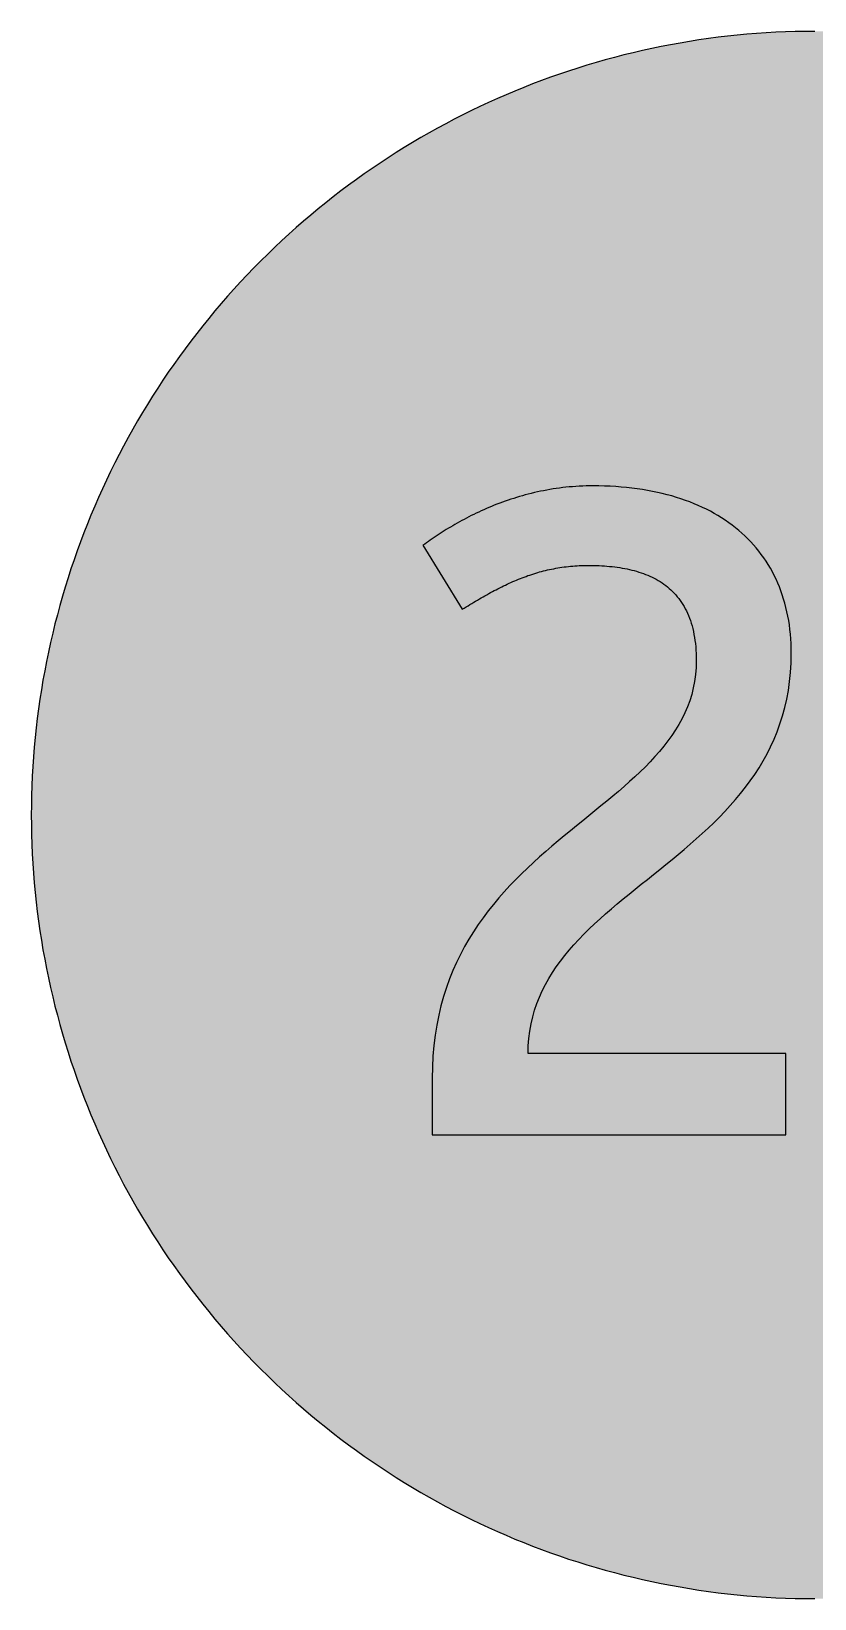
# Model space of a CAD drawing. Header units: millimetres. Extents: x 0 to 212, y 0 to 212.
# Drawn here: x 0.1 to 105.9, y 0.1 to 211.7 of the extents above; entities that cross this region are included whole.
import ezdxf

# ---------------------------------------------------------------- set-up
doc = ezdxf.new("R2010")
doc.units = ezdxf.units.MM

msp = doc.modelspace()

# ---------------------------------------------------------------- hatches: boundary and pattern name
for color, points in [(254, [(211.7189, 105.8869), (211.709, 107.2007), (211.6861, 108.5139), (211.6455, 109.8245), (211.5871, 111.1326), (211.5134, 112.4407), (211.4245, 113.7437), (211.3204, 115.0468), (211.201, 116.3447), (211.0638, 117.6426), (210.9114, 118.9355), (210.7413, 120.2258), (210.5584, 121.5136), (210.3577, 122.7988), (210.1418, 124.079), (209.9107, 125.3566), (209.6643, 126.6292), (209.4027, 127.8992), (209.1258, 129.1641), (208.8337, 130.4239), (208.5264, 131.6812), (208.2038, 132.936), (207.866, 134.1831), (207.5104, 135.4277), (207.1421, 136.6647), (206.7611, 137.8991), (206.3623, 139.1285), (205.9483, 140.3502), (205.5216, 141.5694), (205.0771, 142.781), (204.6199, 143.9901), (204.1474, 145.1915), (203.6623, 146.3853), (203.1619, 147.574), (202.6463, 148.7576), (202.1154, 149.9362), (201.5693, 151.1046), (201.0105, 152.2705), (200.439, 153.4262), (199.8523, 154.5768), (199.2503, 155.7198), (198.6356, 156.8577), (198.0057, 157.9855), (197.3605, 159.1081), (196.7052, 160.2232), (196.0321, 161.3281), (195.3489, 162.4279), (194.6504, 163.5176), (193.9366, 164.6022), (193.2102, 165.6766), (192.471, 166.7434), (191.7167, 167.8), (190.9521, 168.849), (190.1698, 169.8904), (189.3773, 170.9217), (188.5696, 171.9428), (187.7517, 172.9562), (186.9161, 173.9621), (186.0702, 174.9552), (185.2117, 175.9407), (184.338, 176.9161), (183.454, 177.8838), (182.5549, 178.8389), (181.643, 179.7837), (180.721, 180.7185), (179.7837, 181.643), (178.8389, 182.5549), (177.8838, 183.454), (176.9161, 184.338), (175.9407, 185.2117), (174.9552, 186.0702), (173.9621, 186.9161), (172.9562, 187.7492), (171.9428, 188.5696), (170.9217, 189.3773), (169.8904, 190.1698), (168.849, 190.9496), (167.8, 191.7167), (166.7408, 192.471), (165.6766, 193.2102), (164.6022, 193.9366), (163.5176, 194.6504), (162.4279, 195.3489), (161.3281, 196.0321), (160.2232, 196.7052), (159.1081, 197.3631), (157.9855, 198.0057), (156.8577, 198.6356), (155.7198, 199.2503), (154.5768, 199.8523), (153.4262, 200.439), (152.2705, 201.0131), (151.1046, 201.5719), (149.9362, 202.1154), (148.7576, 202.6463), (147.574, 203.1619), (146.3853, 203.6623), (145.1889, 204.15), (143.9875, 204.6199), (142.781, 205.0796), (141.5694, 205.5216), (140.3502, 205.9483), (139.1285, 206.3623), (137.8991, 206.7611), (136.6647, 207.1446), (135.4252, 207.5129), (134.1831, 207.866), (132.9334, 208.2038), (131.6812, 208.5264), (130.4239, 208.8337), (129.1641, 209.1284), (127.8966, 209.4052), (126.6292, 209.6668), (125.3541, 209.9132), (124.0765, 210.1444), (122.7963, 210.3603), (121.5136, 210.5584), (120.2258, 210.7438), (118.9355, 210.9114), (117.6401, 211.0638), (116.3447, 211.201), (115.0468, 211.3229), (113.7437, 211.4271), (112.4382, 211.516), (111.1326, 211.5896), (109.8245, 211.6455), (108.5113, 211.6861), (107.1982, 211.7115), (105.885, 211.7192), (104.5693, 211.7115), (103.2561, 211.6861), (101.9454, 211.6455), (100.6373, 211.5896), (99.3292, 211.516), (98.0262, 211.4271), (96.7232, 211.3229), (95.4253, 211.201), (94.1273, 211.0638), (92.8345, 210.9114), (91.5441, 210.7438), (90.2564, 210.5584), (88.9711, 210.3603), (87.691, 210.1444), (86.4133, 209.9132), (85.1408, 209.6668), (83.8708, 209.4052), (82.6059, 209.1284), (81.346, 208.8337), (80.0887, 208.5264), (78.834, 208.2038), (77.5868, 207.866), (76.3422, 207.5129), (75.1053, 207.1446), (73.8708, 206.7611), (72.6415, 206.3623), (71.4197, 205.9483), (70.2005, 205.5216), (68.9889, 205.0796), (67.7799, 204.6199), (66.5785, 204.15), (65.3847, 203.6623), (64.196, 203.1619), (63.0123, 202.6463), (61.8338, 202.1154), (60.6628, 201.5719), (59.4995, 201.0131), (58.3438, 200.439), (57.1932, 199.8523), (56.0502, 199.2503), (54.9123, 198.6356), (53.7845, 198.0057), (52.6618, 197.3631), (51.5468, 196.7052), (50.4419, 196.0321), (49.342, 195.3489), (48.2524, 194.6504), (47.1678, 193.9366), (46.0934, 193.2102), (45.0266, 192.471), (43.9699, 191.7167), (42.9209, 190.9496), (41.8795, 190.1698), (40.8483, 189.3773), (39.8272, 188.5696), (38.8137, 187.7492), (37.8079, 186.9161), (36.8148, 186.0702), (35.8292, 185.2117), (34.8539, 184.338), (33.8861, 183.454), (32.9311, 182.5549), (31.9862, 181.643), (31.049, 180.7185), (30.1269, 179.7837), (29.2151, 178.8389), (28.3159, 177.8838), (27.432, 176.9161), (26.5582, 175.9407), (25.6997, 174.9552), (24.8539, 173.9621), (24.0208, 172.9562), (23.2004, 171.9428), (22.3926, 170.9217), (21.6002, 169.8904), (20.8204, 168.849), (20.0533, 167.8), (19.2989, 166.7434), (18.5598, 165.6766), (17.8333, 164.6022), (17.1196, 163.5176), (16.4211, 162.4279), (15.7378, 161.3281), (15.0647, 160.2232), (14.4069, 159.1081), (13.7643, 157.9855), (13.1343, 156.8577), (12.5197, 155.7198), (11.9177, 154.5768), (11.3309, 153.4262), (10.7569, 152.2705), (10.1981, 151.1046), (9.6545, 149.9362), (9.1237, 148.7576), (8.6081, 147.574), (8.1077, 146.3853), (7.62, 145.1915), (7.1501, 143.9901), (6.6904, 142.781), (6.2484, 141.5694), (5.8217, 140.3502), (5.4077, 139.1285), (5.0089, 137.8991), (4.6253, 136.6647), (4.257, 135.4277), (3.904, 134.1831), (3.5662, 132.936), (3.2436, 131.6812), (2.9362, 130.4239), (2.6416, 129.1641), (2.3647, 127.8992), (2.1031, 126.6292), (1.8567, 125.3566), (1.6256, 124.079), (1.4097, 122.7988), (1.2116, 121.5136), (1.0262, 120.2258), (0.8585, 118.9355), (0.7061, 117.6426), (0.569, 116.3447), (0.447, 115.0468), (0.3429, 113.7437), (0.254, 112.4407), (0.1803, 111.1326), (0.1245, 109.8245), (0.0838, 108.5139), (0.0584, 107.2007), (0.0508, 105.885), (0.0584, 104.5718), (0.0838, 103.2586), (0.1245, 101.9454), (0.1803, 100.6373), (0.254, 99.3318), (0.3429, 98.0262), (0.447, 96.7232), (0.569, 95.4253), (0.7061, 94.1299), (0.8585, 92.8345), (1.0262, 91.5441), (1.2116, 90.2564), (1.4097, 88.9737), (1.6256, 87.6935), (1.8567, 86.4159), (2.1031, 85.1408), (2.3647, 83.8733), (2.6416, 82.6059), (2.9362, 81.346), (3.2436, 80.0887), (3.5662, 78.8365), (3.904, 77.5868), (4.257, 76.3448), (4.6253, 75.1053), (5.0089, 73.8708), (5.4077, 72.6415), (5.8217, 71.4197), (6.2484, 70.2005), (6.6904, 68.9889), (7.1501, 67.7824), (7.62, 66.581), (8.1077, 65.3847), (8.6081, 64.196), (9.1237, 63.0123), (9.6545, 61.8338), (10.1981, 60.6654), (10.7569, 59.4995), (11.3309, 58.3438), (11.9177, 57.1932), (12.5197, 56.0502), (13.1343, 54.9123), (13.7643, 53.7845), (14.4069, 52.6618), (15.0647, 51.5468), (15.7378, 50.4419), (16.4211, 49.342), (17.1196, 48.2524), (17.8333, 47.1678), (18.5598, 46.0934), (19.2989, 45.0291), (20.0533, 43.9699), (20.8204, 42.9209), (21.6002, 41.8795), (22.3926, 40.8483), (23.2004, 39.8272), (24.0208, 38.8137), (24.8539, 37.8079), (25.6997, 36.8148), (26.5582, 35.8292), (27.432, 34.8539), (28.3159, 33.8861), (29.2151, 32.9311), (30.1269, 31.9862), (31.049, 31.049), (31.9862, 30.1269), (32.9311, 29.2151), (33.8861, 28.3159), (34.8539, 27.432), (35.8292, 26.5582), (36.8148, 25.6997), (37.8079, 24.8539), (38.8137, 24.0182), (39.8272, 23.2004), (40.8483, 22.3926), (41.8795, 21.6002), (42.9209, 20.8178), (43.9699, 20.0533), (45.0266, 19.2989), (46.0934, 18.5598), (47.1678, 17.8333), (48.2524, 17.1196), (49.342, 16.4211), (50.4419, 15.7378), (51.5468, 15.0647), (52.6618, 14.4094), (53.7845, 13.7643), (54.9123, 13.1343), (56.0502, 12.5197), (57.1932, 11.9177), (58.3438, 11.3309), (59.4995, 10.7594), (60.6628, 10.2006), (61.8338, 9.6545), (63.0123, 9.1237), (64.196, 8.6081), (65.3847, 8.1077), (66.5785, 7.6225), (67.7799, 7.1501), (68.9889, 6.6929), (70.2005, 6.2484), (71.4197, 5.8217), (72.6415, 5.4077), (73.8708, 5.0089), (75.1053, 4.6279), (76.3422, 4.2596), (77.5868, 3.904), (78.834, 3.5662), (80.0887, 3.2436), (81.346, 2.9362), (82.6059, 2.6441), (83.8708, 2.3673), (85.1408, 2.1057), (86.4133, 1.8593), (87.691, 1.6281), (88.9711, 1.4122), (90.2564, 1.2116), (91.5441, 1.0287), (92.8345, 0.8585), (94.1273, 0.7061), (95.4253, 0.569), (96.7232, 0.4496), (98.0262, 0.3454), (99.3292, 0.2565), (100.6373, 0.1829), (101.9454, 0.1245), (103.2561, 0.0838), (104.5693, 0.061), (105.885, 0.0533), (107.1982, 0.061), (108.5113, 0.0838), (109.8245, 0.1245), (111.1326, 0.1829), (112.4382, 0.2565), (113.7437, 0.3454), (115.0468, 0.4496), (116.3447, 0.569), (117.6401, 0.7061), (118.9355, 0.8585), (120.2258, 1.0287), (121.5136, 1.2116), (122.7963, 1.4122), (124.0765, 1.6281), (125.3541, 1.8593), (126.6292, 2.1057), (127.8966, 2.3673), (129.1641, 2.6441), (130.4239, 2.9362), (131.6812, 3.2436), (132.9334, 3.5662), (134.1831, 3.904), (135.4252, 4.2596), (136.6647, 4.6279), (137.8991, 5.0089), (139.1285, 5.4077), (140.3502, 5.8217), (141.5694, 6.2484), (142.781, 6.6929), (143.9875, 7.1501), (145.1889, 7.6225), (146.3853, 8.1077), (147.574, 8.6081), (148.7576, 9.1237), (149.9362, 9.6545), (151.1046, 10.2006), (152.2705, 10.7594), (153.4262, 11.3309), (154.5768, 11.9177), (155.7198, 12.5197), (156.8577, 13.1343), (157.9855, 13.7643), (159.1081, 14.4094), (160.2232, 15.0647), (161.3281, 15.7378), (162.4279, 16.4211), (163.5176, 17.1196), (164.6022, 17.8333), (165.6766, 18.5598), (166.7408, 19.2989), (167.8, 20.0533), (168.849, 20.8178), (169.8904, 21.6002), (170.9217, 22.3926), (171.9428, 23.2004), (172.9562, 24.0182), (173.9621, 24.8539), (174.9552, 25.6997), (175.9407, 26.5582), (176.9161, 27.432), (177.8838, 28.3159), (178.8389, 29.2151), (179.7837, 30.1269), (180.721, 31.049), (181.643, 31.9862), (182.5549, 32.9311), (183.454, 33.8861), (184.338, 34.8539), (185.2117, 35.8292), (186.0702, 36.8148), (186.9161, 37.8079), (187.7517, 38.8137), (188.5696, 39.8272), (189.3773, 40.8483), (190.1698, 41.8795), (190.9521, 42.9209), (191.7167, 43.9699), (192.471, 45.0291), (193.2102, 46.0934), (193.9366, 47.1678), (194.6504, 48.2524), (195.3489, 49.342), (196.0321, 50.4419), (196.7052, 51.5468), (197.3605, 52.6618), (198.0057, 53.7845), (198.6356, 54.9123), (199.2503, 56.0502), (199.8523, 57.1932), (200.439, 58.3438), (201.0105, 59.4995), (201.5693, 60.6654), (202.1154, 61.8338), (202.6463, 63.0123), (203.1619, 64.196), (203.6623, 65.3847), (204.1474, 66.581), (204.6199, 67.7824), (205.0771, 68.9889), (205.5216, 70.2005), (205.9483, 71.4197), (206.3623, 72.6415), (206.7611, 73.8708), (207.1421, 75.1053), (207.5104, 76.3448), (207.866, 77.5868), (208.2038, 78.8365), (208.5264, 80.0887), (208.8337, 81.346), (209.1258, 82.6059), (209.4027, 83.8733), (209.6643, 85.1408), (209.9107, 86.4159), (210.1418, 87.6935), (210.3577, 88.9737), (210.5584, 90.2564), (210.7413, 91.5441), (210.9114, 92.8345), (211.0638, 94.1299), (211.201, 95.4253), (211.3204, 96.7232), (211.4245, 98.0262), (211.5134, 99.3318), (211.5871, 100.6373), (211.6455, 101.9454), (211.6861, 103.2586), (211.709, 104.5718), (211.7166, 105.885)]), (59, [(75.3181, 139.5935), (75.6818, 139.5908), (76.0425, 139.5857), (76.4032, 139.5755), (76.7613, 139.5628), (77.1195, 139.5451), (77.4751, 139.5222), (77.8256, 139.4968), (78.1761, 139.4663), (78.5241, 139.4308), (78.8695, 139.3901), (79.2099, 139.3469), (79.5503, 139.2961), (79.8855, 139.2403), (80.2183, 139.1818), (80.5485, 139.1158), (80.8761, 139.0447), (81.1987, 138.9685), (81.5162, 138.8847), (81.8312, 138.7983), (82.1436, 138.7018), (82.4509, 138.6027), (82.7532, 138.496), (83.0504, 138.3843), (83.345, 138.2649), (83.6346, 138.1379), (83.9191, 138.0058), (84.1985, 137.8661), (84.4728, 137.7188), (84.742, 137.5664), (85.0062, 137.4038), (85.2653, 137.2362), (85.5193, 137.0609), (85.7656, 136.8781), (86.0069, 136.6876), (86.2432, 136.4869), (86.4743, 136.2812), (86.6978, 136.0653), (86.9137, 135.8443), (87.1245, 135.6131), (87.3277, 135.3718), (87.5259, 135.1229), (87.7164, 134.8664), (87.8992, 134.5997), (88.0745, 134.3254), (88.2421, 134.0409), (88.4047, 133.7488), (88.5571, 133.4465), (88.7044, 133.1341), (88.8416, 132.8115), (88.9737, 132.4813), (89.0956, 132.1384), (89.2099, 131.7879), (89.314, 131.4272), (89.4105, 131.0564), (89.4994, 130.6728), (89.5807, 130.2817), (89.6518, 129.8778), (89.7128, 129.4638), (89.7661, 129.0396), (89.8093, 128.6053), (89.8423, 128.1582), (89.8677, 127.701), (89.883, 127.2311), (89.8881, 126.7511), (89.8601, 125.7859), (89.7839, 124.8486), (89.6595, 123.9317), (89.4867, 123.0427), (89.2683, 122.1715), (89.0041, 121.3256), (88.6993, 120.4976), (88.3539, 119.6873), (87.9678, 118.8974), (87.5462, 118.1227), (87.0864, 117.3658), (86.5937, 116.6216), (86.0679, 115.89), (85.5116, 115.1712), (84.9249, 114.4651), (84.3102, 113.7691), (83.6701, 113.0808), (83.0072, 112.4001), (82.3189, 111.727), (81.6102, 111.059), (80.8812, 110.396), (80.137, 109.7356), (79.3725, 109.0778), (78.5952, 108.4199), (77.8053, 107.7646), (77.0052, 107.1067), (76.1924, 106.4463), (75.372, 105.7834), (74.5465, 105.1154), (73.7159, 104.4423), (72.8802, 103.7641), (72.0446, 103.0757), (71.2089, 102.3798), (70.3732, 101.6737), (69.5427, 100.9574), (68.7172, 100.2259), (67.8967, 99.4842), (67.0865, 98.7273), (66.2838, 97.9551), (65.4939, 97.1652), (64.7167, 96.3574), (63.9521, 95.5319), (63.2079, 94.6861), (62.4789, 93.8174), (61.7703, 92.9284), (61.0819, 92.0166), (60.419, 91.0793), (59.7789, 90.1167), (59.1642, 89.1261), (58.5775, 88.1075), (58.0212, 87.0636), (57.4954, 85.9866), (57.0027, 84.8792), (56.5429, 83.7387), (56.1213, 82.5678), (55.7352, 81.3587), (55.3898, 80.1167), (55.085, 78.8365), (54.8208, 77.5183), (54.6024, 76.1619), (54.4297, 74.7649), (54.3052, 73.3273), (54.229, 71.849), (54.2011, 70.325), (54.2036, 62.6717), (101.9888, 62.6717), (101.9888, 73.66), (67.1682, 73.66), (67.1932, 74.7039), (67.2694, 75.7225), (67.3938, 76.7131), (67.5665, 77.6783), (67.785, 78.6181), (68.0466, 79.5376), (68.3489, 80.4316), (68.6943, 81.3054), (69.0778, 82.1588), (69.4995, 82.992), (69.9567, 83.8073), (70.4494, 84.6074), (70.9727, 85.3897), (71.5264, 86.1568), (72.1106, 86.9086), (72.7227, 87.6478), (73.3603, 88.3742), (74.0232, 89.0905), (74.709, 89.7966), (75.4151, 90.4951), (76.139, 91.1835), (76.8833, 91.8642), (77.6427, 92.5424), (78.4174, 93.2129), (79.2048, 93.8784), (80.0049, 94.5439), (80.8126, 95.2043), (81.6305, 95.8672), (82.4535, 96.5276), (83.2815, 97.1906), (84.1146, 97.856), (84.9478, 98.5241), (85.7809, 99.1946), (86.6115, 99.8728), (87.4395, 100.5561), (88.2625, 101.2469), (89.0803, 101.948), (89.8881, 102.6566), (90.6882, 103.3755), (91.4756, 104.107), (92.2503, 104.8487), (93.0097, 105.6056), (93.7539, 106.3777), (94.4804, 107.1651), (95.1865, 107.9678), (95.8698, 108.7882), (96.5327, 109.6264), (97.1702, 110.4875), (97.7824, 111.3663), (98.3666, 112.268), (98.9228, 113.1926), (99.4461, 114.14), (99.9363, 115.1128), (100.3935, 116.111), (100.8151, 117.1372), (101.1987, 118.1887), (101.5441, 119.2708), (101.8489, 120.3833), (102.1105, 121.5263), (102.329, 122.6998), (102.4992, 123.9088), (102.6262, 125.1509), (102.7024, 126.426), (102.7278, 127.7391), (102.7201, 128.3945), (102.6973, 129.0422), (102.6617, 129.6822), (102.6109, 130.3122), (102.5449, 130.9345), (102.4661, 131.5491), (102.3722, 132.1562), (102.2655, 132.7531), (102.1436, 133.3398), (102.0064, 133.919), (101.8565, 134.4905), (101.694, 135.0518), (101.5162, 135.6055), (101.3257, 136.1491), (101.1199, 136.6825), (100.9015, 137.2083), (100.6704, 137.7239), (100.4265, 138.2319), (100.1674, 138.7297), (99.8957, 139.2174), (99.6112, 139.6975), (99.3115, 140.1648), (99.0016, 140.6246), (98.6765, 141.0741), (98.3412, 141.5136), (97.9907, 141.9454), (97.6274, 142.3645), (97.2541, 142.7759), (96.8654, 143.1747), (96.4667, 143.5659), (96.0526, 143.9469), (95.6285, 144.3152), (95.1916, 144.6759), (94.742, 145.0238), (94.2797, 145.3642), (93.8047, 145.6919), (93.3196, 146.0094), (92.8218, 146.3167), (92.3138, 146.6113), (91.7905, 146.8984), (91.2571, 147.1727), (90.7136, 147.4368), (90.1573, 147.6883), (89.5883, 147.9296), (89.0092, 148.1607), (88.4199, 148.3792), (87.818, 148.5875), (87.2058, 148.7856), (86.581, 148.9685), (85.946, 149.1437), (85.3008, 149.3063), (84.643, 149.4561), (83.9749, 149.5958), (83.2968, 149.7228), (82.6059, 149.8397), (81.9074, 149.9413), (81.1962, 150.0327), (80.4748, 150.114), (79.7433, 150.18), (79.0016, 150.2359), (78.2498, 150.2791), (77.4878, 150.3096), (76.7156, 150.3299), (75.9333, 150.335), (75.4659, 150.3324), (75.0037, 150.3223), (74.5414, 150.307), (74.0842, 150.2867), (73.6295, 150.2588), (73.1774, 150.2258), (72.7278, 150.1877), (72.2833, 150.1419), (71.8414, 150.0937), (71.4019, 150.0378), (70.9676, 149.9768), (70.5333, 149.9133), (70.1065, 149.8422), (69.6798, 149.766), (69.2582, 149.6873), (68.8391, 149.6035), (68.4225, 149.5146), (68.011, 149.4206), (67.5996, 149.3215), (67.1957, 149.2199), (66.7918, 149.1132), (66.3931, 149.004), (65.9994, 148.8897), (65.6082, 148.7729), (65.2196, 148.651), (64.8335, 148.5265), (64.4525, 148.3995), (64.074, 148.2674), (63.7007, 148.1328), (63.3298, 147.9956), (62.9615, 147.8559), (62.5983, 147.7112), (62.2376, 147.5664), (61.882, 147.4165), (61.529, 147.2667), (61.181, 147.1117), (60.8355, 146.9568), (60.4952, 146.7993), (60.1574, 146.6393), (59.8221, 146.4767), (59.4919, 146.3142), (59.1642, 146.1491), (58.8416, 145.9814), (58.5241, 145.8138), (58.2092, 145.6436), (57.8968, 145.4709), (57.5894, 145.3007), (57.2846, 145.1254), (56.9849, 144.9527), (56.6903, 144.7775), (56.3982, 144.6022), (56.1111, 144.4269), (55.8267, 144.2491), (55.5473, 144.0739), (55.2704, 143.8961), (54.9986, 143.7183), (54.7294, 143.5405), (54.4652, 143.3652), (54.2061, 143.1874), (53.9496, 143.0096), (53.6981, 142.8344), (53.4518, 142.6591), (53.2079, 142.4838), (52.9666, 142.3111), (58.2785, 133.6682), (58.5368, 133.8275), (58.7959, 133.9875), (59.055, 134.145), (59.3115, 134.3025), (59.5681, 134.4574), (59.8221, 134.6124), (60.0761, 134.7648), (60.3301, 134.9146), (60.5841, 135.062), (60.8381, 135.2093), (61.0895, 135.3541), (61.341, 135.4963), (61.5925, 135.6385), (61.8439, 135.7782), (62.0954, 135.9154), (62.3468, 136.05), (62.5958, 136.1846), (62.8472, 136.3167), (63.0987, 136.4463), (63.3476, 136.5733), (63.5991, 136.6977), (63.8505, 136.8196), (64.102, 136.9416), (64.3534, 137.0609), (64.6049, 137.1778), (64.8564, 137.2921), (65.1078, 137.4038), (65.3618, 137.5131), (65.6158, 137.6197), (65.8698, 137.7239), (66.1238, 137.8255), (66.3804, 137.9245), (66.6369, 138.0236), (66.8934, 138.1176), (67.1525, 138.209), (67.4116, 138.2979), (67.6732, 138.3843), (67.9348, 138.4681), (68.1965, 138.5494), (68.4606, 138.6281), (68.7248, 138.7043), (68.9915, 138.778), (69.2607, 138.8466), (69.53, 138.9151), (69.8017, 138.9786), (70.0735, 139.0396), (70.3478, 139.098), (70.6222, 139.1514), (70.9016, 139.2047), (71.181, 139.253), (71.4604, 139.2987), (71.7448, 139.3419), (72.0293, 139.38), (72.3163, 139.4181), (72.6059, 139.4485), (72.898, 139.479), (73.1926, 139.5044), (73.4873, 139.5273), (73.787, 139.5476), (74.0867, 139.5628), (74.3915, 139.5755), (74.6963, 139.5857), (75.0062, 139.5908), (75.3161, 139.5933)])]:
    msp.add_hatch(color=color).paths.add_polyline_path(points)

# ---------------------------------------------------------------- linework, layer by layer
at = {"color": 254}
msp.add_lwpolyline([(105.885, 211.7192), (104.5693, 211.7115), (103.2561, 211.6861), (101.9454, 211.6455), (100.6373, 211.5896), (99.3292, 211.516), (98.0262, 211.4271), (96.7232, 211.3229), (95.4253, 211.201), (94.1273, 211.0638), (92.8345, 210.9114), (91.5441, 210.7438), (90.2564, 210.5584), (88.9711, 210.3603), (87.691, 210.1444), (86.4133, 209.9132), (85.1408, 209.6668), (83.8708, 209.4052), (82.6059, 209.1284), (81.346, 208.8337), (80.0887, 208.5264), (78.834, 208.2038), (77.5868, 207.866), (76.3422, 207.5129), (75.1053, 207.1446), (73.8708, 206.7611), (72.6415, 206.3623), (71.4197, 205.9483), (70.2005, 205.5216), (68.9889, 205.0796), (67.7799, 204.6199), (66.5785, 204.15), (65.3847, 203.6623), (64.196, 203.1619), (63.0123, 202.6463), (61.8338, 202.1154), (60.6628, 201.5719), (59.4995, 201.0131), (58.3438, 200.439), (57.1932, 199.8523), (56.0502, 199.2503), (54.9123, 198.6356), (53.7845, 198.0057), (52.6618, 197.3631), (51.5468, 196.7052), (50.4419, 196.0321), (49.342, 195.3489), (48.2524, 194.6504), (47.1678, 193.9366), (46.0934, 193.2102), (45.0266, 192.471), (43.9699, 191.7167), (42.9209, 190.9496), (41.8795, 190.1698), (40.8483, 189.3773), (39.8272, 188.5696), (38.8137, 187.7492), (37.8079, 186.9161), (36.8148, 186.0702), (35.8292, 185.2117), (34.8539, 184.338), (33.8861, 183.454), (32.9311, 182.5549), (31.9862, 181.643), (31.049, 180.7185), (30.1269, 179.7837), (29.2151, 178.8389), (28.3159, 177.8838), (27.432, 176.9161), (26.5582, 175.9407), (25.6997, 174.9552), (24.8539, 173.9621), (24.0208, 172.9562), (23.2004, 171.9428), (22.3926, 170.9217), (21.6002, 169.8904), (20.8204, 168.849), (20.0533, 167.8), (19.2989, 166.7434), (18.5598, 165.6766), (17.8333, 164.6022), (17.1196, 163.5176), (16.4211, 162.4279), (15.7378, 161.3281), (15.0647, 160.2232), (14.4069, 159.1081), (13.7643, 157.9855), (13.1343, 156.8577), (12.5197, 155.7198), (11.9177, 154.5768), (11.3309, 153.4262), (10.7569, 152.2705), (10.1981, 151.1046), (9.6545, 149.9362), (9.1237, 148.7576), (8.6081, 147.574), (8.1077, 146.3853), (7.62, 145.1915), (7.1501, 143.9901), (6.6904, 142.781), (6.2484, 141.5694), (5.8217, 140.3502), (5.4077, 139.1285), (5.0089, 137.8991), (4.6253, 136.6647), (4.257, 135.4277), (3.904, 134.1831), (3.5662, 132.936), (3.2436, 131.6812), (2.9362, 130.4239), (2.6416, 129.1641), (2.3647, 127.8992), (2.1031, 126.6292), (1.8567, 125.3566), (1.6256, 124.079), (1.4097, 122.7988), (1.2116, 121.5136), (1.0262, 120.2258), (0.8585, 118.9355), (0.7061, 117.6426), (0.569, 116.3447), (0.447, 115.0468), (0.3429, 113.7437), (0.254, 112.4407), (0.1803, 111.1326), (0.1245, 109.8245), (0.0838, 108.5139), (0.0584, 107.2007), (0.0508, 105.885), (0.0584, 104.5718), (0.0838, 103.2586), (0.1245, 101.9454), (0.1803, 100.6373), (0.254, 99.3318), (0.3429, 98.0262), (0.447, 96.7232), (0.569, 95.4253), (0.7061, 94.1299), (0.8585, 92.8345), (1.0262, 91.5441), (1.2116, 90.2564), (1.4097, 88.9737), (1.6256, 87.6935), (1.8567, 86.4159), (2.1031, 85.1408), (2.3647, 83.8733), (2.6416, 82.6059), (2.9362, 81.346), (3.2436, 80.0887), (3.5662, 78.8365), (3.904, 77.5868), (4.257, 76.3448), (4.6253, 75.1053), (5.0089, 73.8708), (5.4077, 72.6415), (5.8217, 71.4197), (6.2484, 70.2005), (6.6904, 68.9889), (7.1501, 67.7824), (7.62, 66.581), (8.1077, 65.3847), (8.6081, 64.196), (9.1237, 63.0123), (9.6545, 61.8338), (10.1981, 60.6654), (10.7569, 59.4995), (11.3309, 58.3438), (11.9177, 57.1932), (12.5197, 56.0502), (13.1343, 54.9123), (13.7643, 53.7845), (14.4069, 52.6618), (15.0647, 51.5468), (15.7378, 50.4419), (16.4211, 49.342), (17.1196, 48.2524), (17.8333, 47.1678), (18.5598, 46.0934), (19.2989, 45.0291), (20.0533, 43.9699), (20.8204, 42.9209), (21.6002, 41.8795), (22.3926, 40.8483), (23.2004, 39.8272), (24.0208, 38.8137), (24.8539, 37.8079), (25.6997, 36.8148), (26.5582, 35.8292), (27.432, 34.8539), (28.3159, 33.8861), (29.2151, 32.9311), (30.1269, 31.9862), (31.049, 31.049), (31.9862, 30.1269), (32.9311, 29.2151), (33.8861, 28.3159), (34.8539, 27.432), (35.8292, 26.5582), (36.8148, 25.6997), (37.8079, 24.8539), (38.8137, 24.0182), (39.8272, 23.2004), (40.8483, 22.3926), (41.8795, 21.6002), (42.9209, 20.8178), (43.9699, 20.0533), (45.0266, 19.2989), (46.0934, 18.5598), (47.1678, 17.8333), (48.2524, 17.1196), (49.342, 16.4211), (50.4419, 15.7378), (51.5468, 15.0647), (52.6618, 14.4094), (53.7845, 13.7643), (54.9123, 13.1343), (56.0502, 12.5197), (57.1932, 11.9177), (58.3438, 11.3309), (59.4995, 10.7594), (60.6628, 10.2006), (61.8338, 9.6545), (63.0123, 9.1237), (64.196, 8.6081), (65.3847, 8.1077), (66.5785, 7.6225), (67.7799, 7.1501), (68.9889, 6.6929), (70.2005, 6.2484), (71.4197, 5.8217), (72.6415, 5.4077), (73.8708, 5.0089), (75.1053, 4.6279), (76.3422, 4.2596), (77.5868, 3.904), (78.834, 3.5662), (80.0887, 3.2436), (81.346, 2.9362), (82.6059, 2.6441), (83.8708, 2.3673), (85.1408, 2.1057), (86.4133, 1.8593), (87.691, 1.6281), (88.9711, 1.4122), (90.2564, 1.2116), (91.5441, 1.0287), (92.8345, 0.8585), (94.1273, 0.7061), (95.4253, 0.569), (96.7232, 0.4496), (98.0262, 0.3454), (99.3292, 0.2565), (100.6373, 0.1829), (101.9454, 0.1245), (103.2561, 0.0838), (104.5693, 0.061), (105.885, 0.0533)], dxfattribs=at)
at = {"color": 59}
msp.add_lwpolyline([(75.3181, 139.5935), (75.6818, 139.5908), (76.0425, 139.5857), (76.4032, 139.5755), (76.7613, 139.5628), (77.1195, 139.5451), (77.4751, 139.5222), (77.8256, 139.4968), (78.1761, 139.4663), (78.5241, 139.4308), (78.8695, 139.3901), (79.2099, 139.3469), (79.5503, 139.2961), (79.8855, 139.2403), (80.2183, 139.1818), (80.5485, 139.1158), (80.8761, 139.0447), (81.1987, 138.9685), (81.5162, 138.8847), (81.8312, 138.7983), (82.1436, 138.7018), (82.4509, 138.6027), (82.7532, 138.496), (83.0504, 138.3843), (83.345, 138.2649), (83.6346, 138.1379), (83.9191, 138.0058), (84.1985, 137.8661), (84.4728, 137.7188), (84.742, 137.5664), (85.0062, 137.4038), (85.2653, 137.2362), (85.5193, 137.0609), (85.7656, 136.8781), (86.0069, 136.6876), (86.2432, 136.4869), (86.4743, 136.2812), (86.6978, 136.0653), (86.9137, 135.8443), (87.1245, 135.6131), (87.3277, 135.3718), (87.5259, 135.1229), (87.7164, 134.8664), (87.8992, 134.5997), (88.0745, 134.3254), (88.2421, 134.0409), (88.4047, 133.7488), (88.5571, 133.4465), (88.7044, 133.1341), (88.8416, 132.8115), (88.9737, 132.4813), (89.0956, 132.1384), (89.2099, 131.7879), (89.314, 131.4272), (89.4105, 131.0564), (89.4994, 130.6728), (89.5807, 130.2817), (89.6518, 129.8778), (89.7128, 129.4638), (89.7661, 129.0396), (89.8093, 128.6053), (89.8423, 128.1582), (89.8677, 127.701), (89.883, 127.2311), (89.8881, 126.7511), (89.8601, 125.7859), (89.7839, 124.8486), (89.6595, 123.9317), (89.4867, 123.0427), (89.2683, 122.1715), (89.0041, 121.3256), (88.6993, 120.4976), (88.3539, 119.6873), (87.9678, 118.8974), (87.5462, 118.1227), (87.0864, 117.3658), (86.5937, 116.6216), (86.0679, 115.89), (85.5116, 115.1712), (84.9249, 114.4651), (84.3102, 113.7691), (83.6701, 113.0808), (83.0072, 112.4001), (82.3189, 111.727), (81.6102, 111.059), (80.8812, 110.396), (80.137, 109.7356), (79.3725, 109.0778), (78.5952, 108.4199), (77.8053, 107.7646), (77.0052, 107.1067), (76.1924, 106.4463), (75.372, 105.7834), (74.5465, 105.1154), (73.7159, 104.4423), (72.8802, 103.7641), (72.0446, 103.0757), (71.2089, 102.3798), (70.3732, 101.6737), (69.5427, 100.9574), (68.7172, 100.2259), (67.8967, 99.4842), (67.0865, 98.7273), (66.2838, 97.9551), (65.4939, 97.1652), (64.7167, 96.3574), (63.9521, 95.5319), (63.2079, 94.6861), (62.4789, 93.8174), (61.7703, 92.9284), (61.0819, 92.0166), (60.419, 91.0793), (59.7789, 90.1167), (59.1642, 89.1261), (58.5775, 88.1075), (58.0212, 87.0636), (57.4954, 85.9866), (57.0027, 84.8792), (56.5429, 83.7387), (56.1213, 82.5678), (55.7352, 81.3587), (55.3898, 80.1167), (55.085, 78.8365), (54.8208, 77.5183), (54.6024, 76.1619), (54.4297, 74.7649), (54.3052, 73.3273), (54.229, 71.849), (54.2011, 70.325), (54.2036, 62.6717), (101.9888, 62.6717), (101.9888, 73.66), (67.1682, 73.66), (67.1932, 74.7039), (67.2694, 75.7225), (67.3938, 76.7131), (67.5665, 77.6783), (67.785, 78.6181), (68.0466, 79.5376), (68.3489, 80.4316), (68.6943, 81.3054), (69.0778, 82.1588), (69.4995, 82.992), (69.9567, 83.8073), (70.4494, 84.6074), (70.9727, 85.3897), (71.5264, 86.1568), (72.1106, 86.9086), (72.7227, 87.6478), (73.3603, 88.3742), (74.0232, 89.0905), (74.709, 89.7966), (75.4151, 90.4951), (76.139, 91.1835), (76.8833, 91.8642), (77.6427, 92.5424), (78.4174, 93.2129), (79.2048, 93.8784), (80.0049, 94.5439), (80.8126, 95.2043), (81.6305, 95.8672), (82.4535, 96.5276), (83.2815, 97.1906), (84.1146, 97.856), (84.9478, 98.5241), (85.7809, 99.1946), (86.6115, 99.8728), (87.4395, 100.5561), (88.2625, 101.2469), (89.0803, 101.948), (89.8881, 102.6566), (90.6882, 103.3755), (91.4756, 104.107), (92.2503, 104.8487), (93.0097, 105.6056), (93.7539, 106.3777), (94.4804, 107.1651), (95.1865, 107.9678), (95.8698, 108.7882), (96.5327, 109.6264), (97.1702, 110.4875), (97.7824, 111.3663), (98.3666, 112.268), (98.9228, 113.1926), (99.4461, 114.14), (99.9363, 115.1128), (100.3935, 116.111), (100.8151, 117.1372), (101.1987, 118.1887), (101.5441, 119.2708), (101.8489, 120.3833), (102.1105, 121.5263), (102.329, 122.6998), (102.4992, 123.9088), (102.6262, 125.1509), (102.7024, 126.426), (102.7278, 127.7391), (102.7201, 128.3945), (102.6973, 129.0422), (102.6617, 129.6822), (102.6109, 130.3122), (102.5449, 130.9345), (102.4661, 131.5491), (102.3722, 132.1562), (102.2655, 132.7531), (102.1436, 133.3398), (102.0064, 133.919), (101.8565, 134.4905), (101.694, 135.0518), (101.5162, 135.6055), (101.3257, 136.1491), (101.1199, 136.6825), (100.9015, 137.2083), (100.6704, 137.7239), (100.4265, 138.2319), (100.1674, 138.7297), (99.8957, 139.2174), (99.6112, 139.6975), (99.3115, 140.1648), (99.0016, 140.6246), (98.6765, 141.0741), (98.3412, 141.5136), (97.9907, 141.9454), (97.6274, 142.3645), (97.2541, 142.7759), (96.8654, 143.1747), (96.4667, 143.5659), (96.0526, 143.9469), (95.6285, 144.3152), (95.1916, 144.6759), (94.742, 145.0238), (94.2797, 145.3642), (93.8047, 145.6919), (93.3196, 146.0094), (92.8218, 146.3167), (92.3138, 146.6113), (91.7905, 146.8984), (91.2571, 147.1727), (90.7136, 147.4368), (90.1573, 147.6883), (89.5883, 147.9296), (89.0092, 148.1607), (88.4199, 148.3792), (87.818, 148.5875), (87.2058, 148.7856), (86.581, 148.9685), (85.946, 149.1437), (85.3008, 149.3063), (84.643, 149.4561), (83.9749, 149.5958), (83.2968, 149.7228), (82.6059, 149.8397), (81.9074, 149.9413), (81.1962, 150.0327), (80.4748, 150.114), (79.7433, 150.18), (79.0016, 150.2359), (78.2498, 150.2791), (77.4878, 150.3096), (76.7156, 150.3299), (75.9333, 150.335), (75.4659, 150.3324), (75.0037, 150.3223), (74.5414, 150.307), (74.0842, 150.2867), (73.6295, 150.2588), (73.1774, 150.2258), (72.7278, 150.1877), (72.2833, 150.1419), (71.8414, 150.0937), (71.4019, 150.0378), (70.9676, 149.9768), (70.5333, 149.9133), (70.1065, 149.8422), (69.6798, 149.766), (69.2582, 149.6873), (68.8391, 149.6035), (68.4225, 149.5146), (68.011, 149.4206), (67.5996, 149.3215), (67.1957, 149.2199), (66.7918, 149.1132), (66.3931, 149.004), (65.9994, 148.8897), (65.6082, 148.7729), (65.2196, 148.651), (64.8335, 148.5265), (64.4525, 148.3995), (64.074, 148.2674), (63.7007, 148.1328), (63.3298, 147.9956), (62.9615, 147.8559), (62.5983, 147.7112), (62.2376, 147.5664), (61.882, 147.4165), (61.529, 147.2667), (61.181, 147.1117), (60.8355, 146.9568), (60.4952, 146.7993), (60.1574, 146.6393), (59.8221, 146.4767), (59.4919, 146.3142), (59.1642, 146.1491), (58.8416, 145.9814), (58.5241, 145.8138), (58.2092, 145.6436), (57.8968, 145.4709), (57.5894, 145.3007), (57.2846, 145.1254), (56.9849, 144.9527), (56.6903, 144.7775), (56.3982, 144.6022), (56.1111, 144.4269), (55.8267, 144.2491), (55.5473, 144.0739), (55.2704, 143.8961), (54.9986, 143.7183), (54.7294, 143.5405), (54.4652, 143.3652), (54.2061, 143.1874), (53.9496, 143.0096), (53.6981, 142.8344), (53.4518, 142.6591), (53.2079, 142.4838), (52.9666, 142.3111), (58.2785, 133.6682), (58.5368, 133.8275), (58.7959, 133.9875), (59.055, 134.145), (59.3115, 134.3025), (59.5681, 134.4574), (59.8221, 134.6124), (60.0761, 134.7648), (60.3301, 134.9146), (60.5841, 135.062), (60.8381, 135.2093), (61.0895, 135.3541), (61.341, 135.4963), (61.5925, 135.6385), (61.8439, 135.7782), (62.0954, 135.9154), (62.3468, 136.05), (62.5958, 136.1846), (62.8472, 136.3167), (63.0987, 136.4463), (63.3476, 136.5733), (63.5991, 136.6977), (63.8505, 136.8196), (64.102, 136.9416), (64.3534, 137.0609), (64.6049, 137.1778), (64.8564, 137.2921), (65.1078, 137.4038), (65.3618, 137.5131), (65.6158, 137.6197), (65.8698, 137.7239), (66.1238, 137.8255), (66.3804, 137.9245), (66.6369, 138.0236), (66.8934, 138.1176), (67.1525, 138.209), (67.4116, 138.2979), (67.6732, 138.3843), (67.9348, 138.4681), (68.1965, 138.5494), (68.4606, 138.6281), (68.7248, 138.7043), (68.9915, 138.778), (69.2607, 138.8466), (69.53, 138.9151), (69.8017, 138.9786), (70.0735, 139.0396), (70.3478, 139.098), (70.6222, 139.1514), (70.9016, 139.2047), (71.181, 139.253), (71.4604, 139.2987), (71.7448, 139.3419), (72.0293, 139.38), (72.3163, 139.4181), (72.6059, 139.4485), (72.898, 139.479), (73.1926, 139.5044), (73.4873, 139.5273), (73.787, 139.5476), (74.0867, 139.5628), (74.3915, 139.5755), (74.6963, 139.5857), (75.0062, 139.5908), (75.3161, 139.5933), (75.3181, 139.5935)], dxfattribs=at)

doc.saveas('drawing.dxf')
